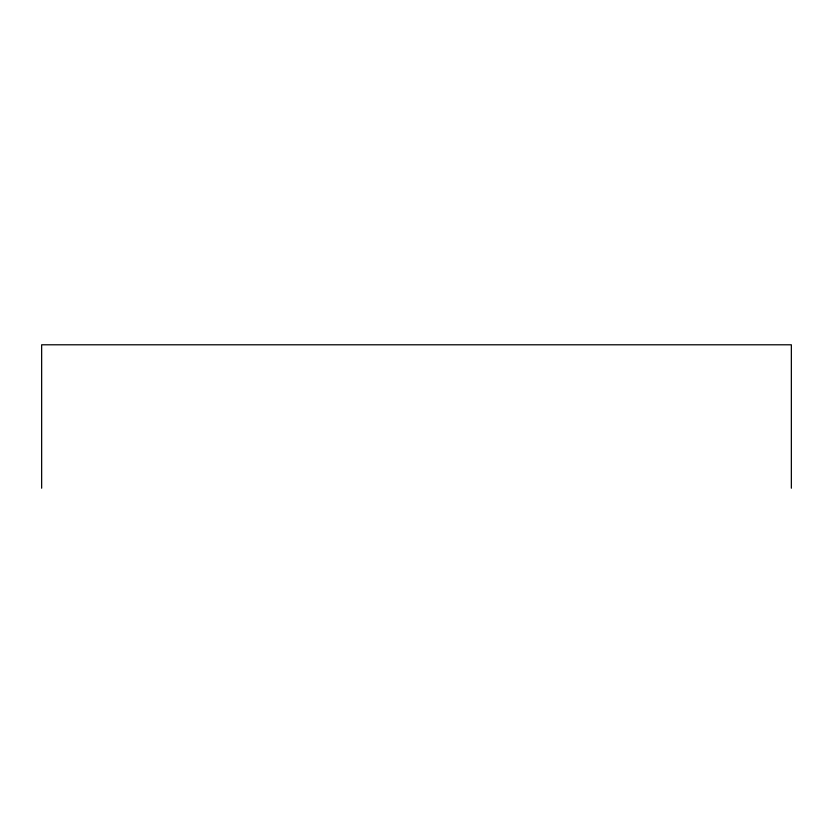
<?xml version="1.0" encoding="UTF-8"?>
<svg xmlns="http://www.w3.org/2000/svg" width="833" height="833" viewBox="0 0 833 833"><rect width="100%" height="100%" fill="white"/><g stroke="black" fill="none" stroke-linecap="round" stroke-linejoin="round"><path stroke-width="1.25" d="M791.35 488.211L791.35 344.789L41.65 344.789L41.65 488.211"/></g></svg>
